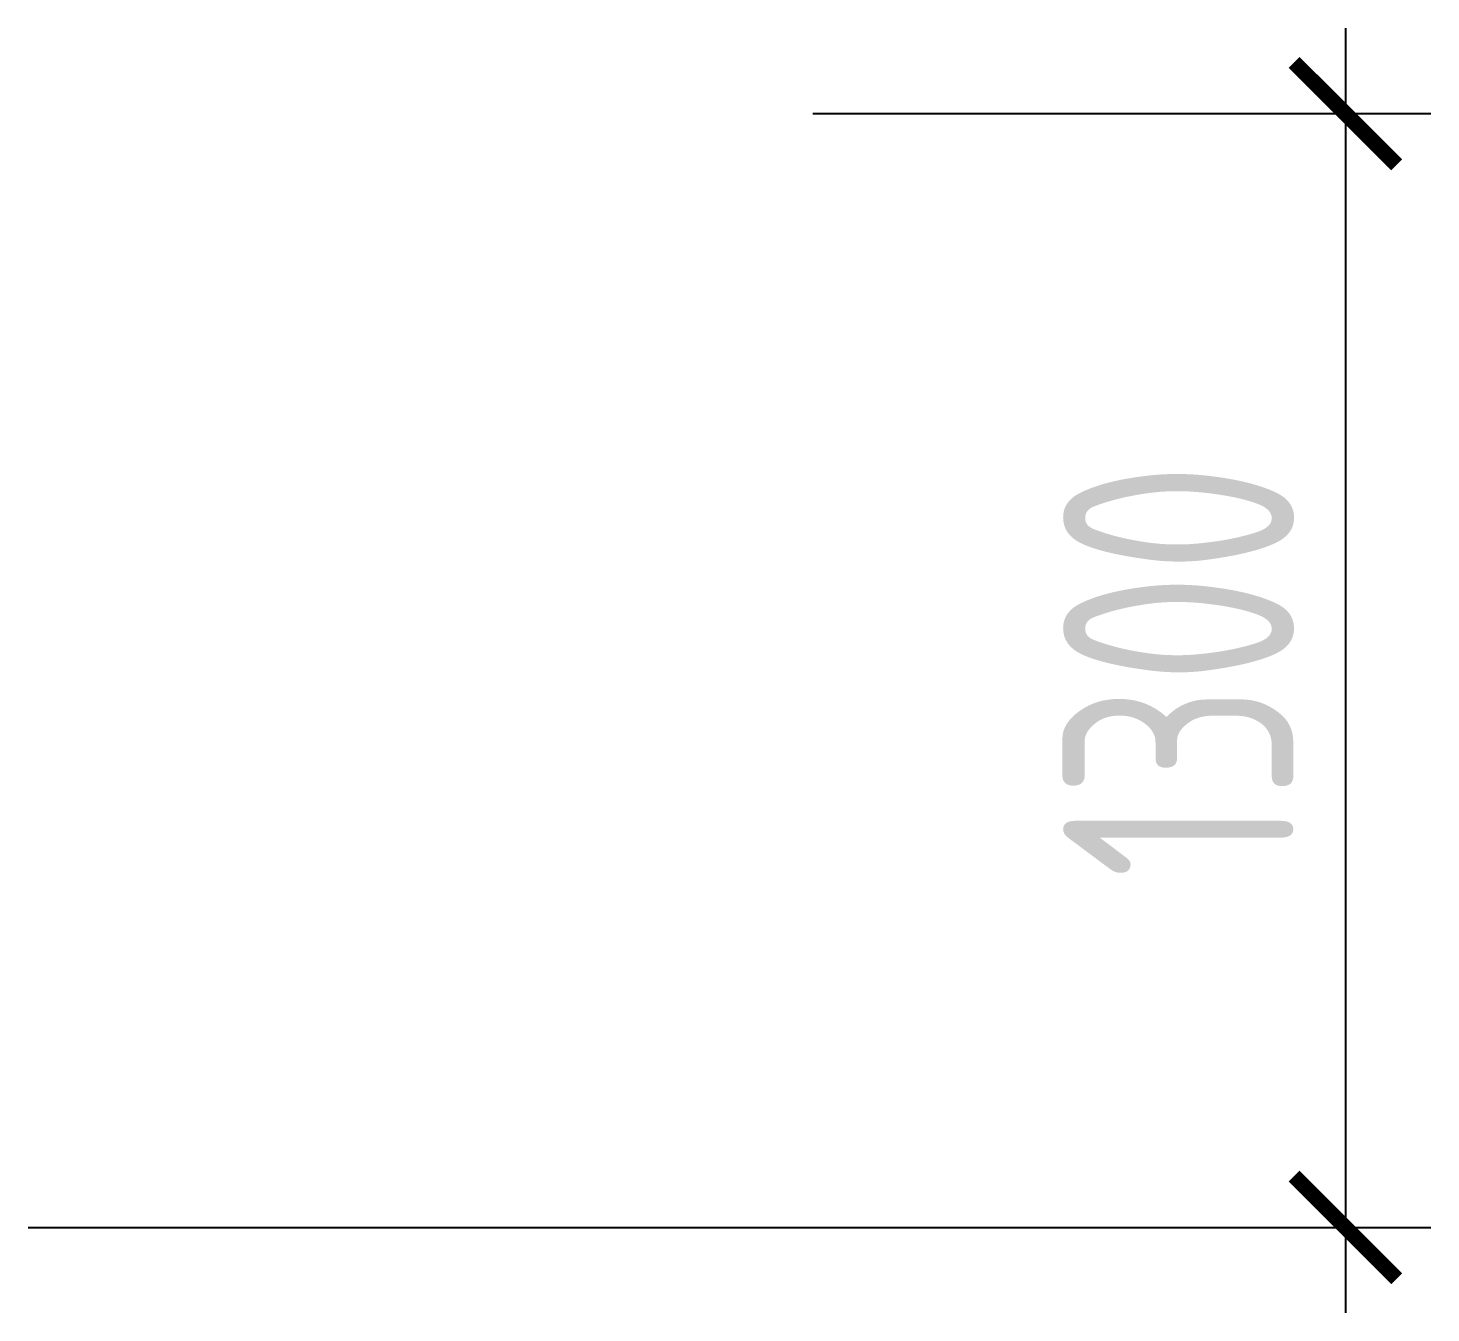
# Model space of a CAD drawing. Header units: millimetres. Extents: x -350007 to 536090, y -888 to 198380.
# Drawn here: x -309448 to -307808, y 86803 to 88306 of the extents above; entities that cross this region are included whole.
import ezdxf

# ---------------------------------------------------------------- set-up
doc = ezdxf.new("R2010")
doc.units = ezdxf.units.MM
doc.layers.add('АР_Размеры нов.', color=15, linetype='Continuous', lineweight=0)
doc.styles.add('ISOCPEUR', font='isocpeur.ttf', dxfattribs={"width": 0.7})
doc.dimstyles.new('R_100', dxfattribs={"dimtxt": 270, "dimasz": 120, "dimexe": 100, "dimexo": 0, "dimgap": 60, "dimtad": 1, "dimdec": 0, "dimrnd": 5, "dimzin": 0, "dimdsep": 46, "dimtxsty": 'ISOCPEUR', "dimblk": 'ARCHTICK', "dimcen": 0, "dimdle": 100, "dimclrd": 256, "dimclre": 256, "dimclrt": 256, "dimadec": 0, "dimazin": 0, "dimtfac": 2, "dimtdec": 0, "dimtofl": 0, "dimtmove": 1, "dimatfit": 3, "dimfxl": 1, "dimtvp": 3, "dimtolj": 1, "dimtzin": 0, "dimarcsym": 0})

# ---------------------------------------------------------------- blocks, each defined once
blk = doc.blocks.new('_ArchTick')
at = {"color": 0, "linetype": 'ByBlock', "const_width": 0.15}
blk.add_lwpolyline([(-0.5, -0.5), (0.5, 0.5)], dxfattribs=at)
blk = doc.blocks.new('*D2885')
at = {"layer": 'Defpoints', "color": 0, "ltscale": 100, "transparency": 16777216}
for p in [(-308530.6, 88205.6, 0.1), (-309448.1, 86903.2, 0.1), (-307907.9, 86903.2)]:
    blk.add_point(p, dxfattribs=at)
at = {"layer": 'АР_Размеры нов.', "lineweight": -2, "ltscale": 100, "transparency": 16777216}
for p, q in [((-307907.9, 88305.6), (-307907.9, 86803.2)), ((-308530.6, 88205.6), (-307807.9, 88205.6)), ((-309448.1, 86903.2), (-307807.9, 86903.2))]:
    blk.add_line(p, q, dxfattribs=at)
at = {"layer": 'АР_Размеры нов.', "lineweight": -2, "ltscale": 100, "transparency": 16777216, "xscale": 120, "yscale": 120, "zscale": 120}
for p, rotation in [((-307907.9, 88205.6), 90), ((-307907.9, 86903.2), 270)]:
    blk.add_blockref('_ArchTick', p, dxfattribs=dict(at, rotation=rotation))
at = {"layer": 'АР_Размеры нов.', "ltscale": 100, "transparency": 16777216, "insert": (-308102.9, 87554.4), "char_height": 270, "attachment_point": 5, "rotation": 90, "style": 'ISOCPEUR'}
blk.add_mtext('\\A1;1300', dxfattribs=at)

msp = doc.modelspace()

# ---------------------------------------------------------------- dimensions: what is measured, and where the dimension line sits
at = {"layer": 'АР_Размеры нов.', "ltscale": 100}
dim = msp.add_linear_dim(base=(-307907.9, 86903.2, -0.1), p1=(-308530.6, 88205.6), p2=(-309448.1, 86903.2), angle=90, dimstyle='R_100', override={"dimpost": '\\X', "dimfxl": 2.5, "dimarcsym": 2}, dxfattribs=at)
dim.commit()
dim.dimension.update_dxf_attribs({"geometry": '*D2885', "text_midpoint": (-308102.9, 87554.4, -0.1)})

doc.saveas('drawing.dxf')
